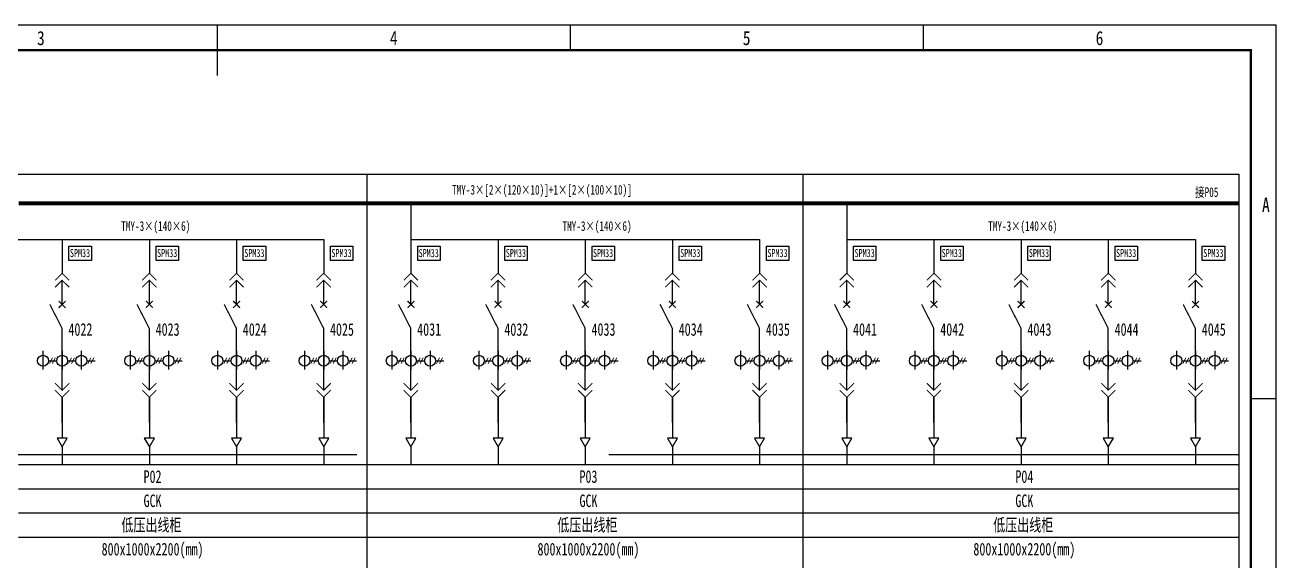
# Model space of a CAD drawing. Extents: x -700117 to -483644, y 1301776 to 1331476.
# Drawn here: x -640194 to -615379, y 1320849 to 1331476 of the extents above; entities that cross this region are included whole.
import ezdxf
from ezdxf.enums import TextEntityAlignment as Align

# ---------------------------------------------------------------- set-up
doc = ezdxf.new("R2010")
doc.units = 0
doc.header["$LTSCALE"] = 1000
doc.linetypes.add('DASH', pattern=[0.35, 0.25, -0.1])
doc.layers.get('0').update_dxf_attribs({"linetype": 'CONTINUOUS'})
for name, color, linetype in [('TK', 5, 'CONTINUOUS'), ('内框', 3, 'CONTINUOUS'), ('外框', 2, 'CONTINUOUS')]:
    doc.layers.add(name, color=color, linetype=linetype)
doc.styles.add('宋体', font='', dxfattribs={"width": 0.8, "height": 3.8})
doc.styles.add('宋体1', font='', dxfattribs={"width": 0.7})
doc.styles.get('宋体').set_extended_font_data('SimSun')
doc.styles.get('宋体1').set_extended_font_data('SimSun')

# ---------------------------------------------------------------- blocks, each defined once
blk = doc.blocks.new('集安A3图框')
at = {"layer": 'TK'}
for p, q in [((-21000, 29700), (-21000, 28700)), ((-14000, 29700), (-14000, 29200)), ((-7000, 29700), (-7000, 29200)), ((0, 22275), (-500, 22275))]:
    blk.add_line(p, q, dxfattribs=at)
at = {"layer": '内框', "const_width": 50, "flags": 128}
blk.add_lwpolyline([(-39500, 500), (-39500, 29200), (-500, 29200), (-500, 500)], close=True, dxfattribs=at)
at = {"layer": '外框', "flags": 128}
blk.add_lwpolyline([(-42000, 0), (-42000, 29700), (0, 29700), (0, 0)], close=True, dxfattribs=at)
at = {"layer": 'TK', "style": '宋体', "width": 0.8}
for s, p in [('3', (-24500, 29300)), ('4', (-17500, 29300)), ('5', (-10500, 29300)), ('6', (-3500, 29300)), ('A', (-200, 25988))]:
    blk.add_text(s, height=280, dxfattribs=at).set_placement(p, align=Align.CENTER)

msp = doc.modelspace()

# ---------------------------------------------------------------- linework, layer by layer
at = {"color": 7}
for p, q in [((-642051.1, 1328509.7), (-633404.3, 1328509.7)), ((-633404.3, 1328509.7), (-624757.5, 1328509.7)), ((-624757.5, 1328509.7), (-616110.8, 1328509.7)), ((-639457.1, 1325927), (-639457.1, 1326407.3)), ((-637727.7, 1325927), (-637727.7, 1326407.3)), ((-635998.3, 1325927), (-635998.3, 1326407.3)), ((-634269, 1325927), (-634269, 1326407.3)), ((-632539.6, 1325927), (-632539.6, 1326407.3)), ((-630810.3, 1325927), (-630810.3, 1326407.3)), ((-629080.9, 1325927), (-629080.9, 1326407.3)), ((-627351.6, 1325927), (-627351.6, 1326407.3)), ((-625622.2, 1325927), (-625622.2, 1326407.3)), ((-623892.9, 1325927), (-623892.9, 1326407.3)), ((-622163.5, 1325927), (-622163.5, 1326407.3)), ((-620434.2, 1325927), (-620434.2, 1326407.3)), ((-618704.8, 1325927), (-618704.8, 1326407.3)), ((-616975.4, 1325927), (-616975.4, 1326407.3)), ((-639457.1, 1324220.4), (-639457.1, 1325446.7)), ((-637727.7, 1324220.4), (-637727.7, 1325446.7)), ((-635998.3, 1324220.4), (-635998.3, 1325446.7)), ((-634269, 1324220.4), (-634269, 1325446.7)), ((-632539.6, 1324220.4), (-632539.6, 1325446.7)), ((-630810.3, 1324220.4), (-630810.3, 1325446.7)), ((-629080.9, 1324220.4), (-629080.9, 1325446.7)), ((-627351.6, 1324220.4), (-627351.6, 1325446.7)), ((-625622.2, 1324220.4), (-625622.2, 1325446.7)), ((-623892.9, 1324220.4), (-623892.9, 1325446.7)), ((-622163.5, 1324220.4), (-622163.5, 1325446.7)), ((-620434.2, 1324220.4), (-620434.2, 1325446.7)), ((-618704.8, 1324220.4), (-618704.8, 1325446.7)), ((-616975.4, 1324220.4), (-616975.4, 1325446.7)), ((-639837.3, 1325002.8), (-639837.3, 1324633.2)), ((-639457.1, 1325002.8), (-639457.1, 1324633.2)), ((-639076.8, 1325002.8), (-639076.8, 1324633.2)), ((-638108, 1325002.8), (-638108, 1324633.2)), ((-637727.7, 1325002.8), (-637727.7, 1324633.2)), ((-637347.4, 1325002.8), (-637347.4, 1324633.2)), ((-636378.6, 1325002.8), (-636378.6, 1324633.2)), ((-635998.3, 1325002.8), (-635998.3, 1324633.2)), ((-635618.1, 1325002.8), (-635618.1, 1324633.2)), ((-634649.3, 1325002.8), (-634649.3, 1324633.2)), ((-634269, 1325002.8), (-634269, 1324633.2)), ((-633888.7, 1325002.8), (-633888.7, 1324633.2)), ((-632919.9, 1325002.8), (-632919.9, 1324633.2)), ((-632539.6, 1325002.8), (-632539.6, 1324633.2)), ((-632159.4, 1325002.8), (-632159.4, 1324633.2)), ((-631190.6, 1325002.8), (-631190.6, 1324633.2)), ((-630810.3, 1325002.8), (-630810.3, 1324633.2)), ((-630430, 1325002.8), (-630430, 1324633.2)), ((-629461.2, 1325002.8), (-629461.2, 1324633.2)), ((-629080.9, 1325002.8), (-629080.9, 1324633.2)), ((-628700.6, 1325002.8), (-628700.6, 1324633.2)), ((-627731.9, 1325002.8), (-627731.9, 1324633.2)), ((-627351.6, 1325002.8), (-627351.6, 1324633.2)), ((-626971.3, 1325002.8), (-626971.3, 1324633.2)), ((-626002.5, 1325002.8), (-626002.5, 1324633.2)), ((-625622.2, 1325002.8), (-625622.2, 1324633.2)), ((-625241.9, 1325002.8), (-625241.9, 1324633.2)), ((-624273.1, 1325002.8), (-624273.1, 1324633.2)), ((-623892.9, 1325002.8), (-623892.9, 1324633.2)), ((-623512.6, 1325002.8), (-623512.6, 1324633.2)), ((-622543.8, 1325002.8), (-622543.8, 1324633.2)), ((-622163.5, 1325002.8), (-622163.5, 1324633.2)), ((-621783.2, 1325002.8), (-621783.2, 1324633.2)), ((-620814.4, 1325002.8), (-620814.4, 1324633.2)), ((-620434.2, 1325002.8), (-620434.2, 1324633.2)), ((-620053.9, 1325002.8), (-620053.9, 1324633.2)), ((-619085.1, 1325002.8), (-619085.1, 1324633.2)), ((-618704.8, 1325002.8), (-618704.8, 1324633.2)), ((-618324.5, 1325002.8), (-618324.5, 1324633.2)), ((-617355.7, 1325002.8), (-617355.7, 1324633.2)), ((-616975.4, 1325002.8), (-616975.4, 1324633.2)), ((-616595.2, 1325002.8), (-616595.2, 1324633.2)), ((-639726.5, 1324808.3), (-639565.1, 1324808.3)), ((-639346.2, 1324808.3), (-639184.8, 1324808.3)), ((-638965.9, 1324808.3), (-638804.6, 1324808.3)), ((-637997.1, 1324808.3), (-637835.8, 1324808.3)), ((-637616.8, 1324808.3), (-637455.5, 1324808.3)), ((-637236.5, 1324808.3), (-637075.2, 1324808.3)), ((-636267.8, 1324808.3), (-636106.4, 1324808.3)), ((-635887.5, 1324808.3), (-635726.1, 1324808.3)), ((-635507.2, 1324808.3), (-635345.8, 1324808.3)), ((-634538.4, 1324808.3), (-634377.1, 1324808.3)), ((-634158.1, 1324808.3), (-633996.8, 1324808.3)), ((-633777.8, 1324808.3), (-633616.5, 1324808.3)), ((-632809, 1324808.3), (-632647.7, 1324808.3)), ((-632428.8, 1324808.3), (-632267.4, 1324808.3)), ((-632048.5, 1324808.3), (-631887.1, 1324808.3)), ((-631079.7, 1324808.3), (-630918.3, 1324808.3)), ((-630699.4, 1324808.3), (-630538.1, 1324808.3)), ((-630319.1, 1324808.3), (-630157.8, 1324808.3)), ((-629350.3, 1324808.3), (-629189, 1324808.3)), ((-628970.1, 1324808.3), (-628808.7, 1324808.3)), ((-628589.8, 1324808.3), (-628428.4, 1324808.3)), ((-627621, 1324808.3), (-627459.6, 1324808.3)), ((-627240.7, 1324808.3), (-627079.4, 1324808.3)), ((-626860.4, 1324808.3), (-626699.1, 1324808.3)), ((-625891.6, 1324808.3), (-625730.3, 1324808.3)), ((-625511.3, 1324808.3), (-625350, 1324808.3)), ((-625131.1, 1324808.3), (-624969.7, 1324808.3)), ((-624162.3, 1324808.3), (-624000.9, 1324808.3)), ((-623782, 1324808.3), (-623620.6, 1324808.3)), ((-623401.7, 1324808.3), (-623240.4, 1324808.3)), ((-622432.9, 1324808.3), (-622271.6, 1324808.3)), ((-622052.6, 1324808.3), (-621891.3, 1324808.3)), ((-621672.3, 1324808.3), (-621511, 1324808.3)), ((-620703.6, 1324808.3), (-620542.2, 1324808.3)), ((-620323.3, 1324808.3), (-620161.9, 1324808.3)), ((-619943, 1324808.3), (-619781.7, 1324808.3)), ((-618974.2, 1324808.3), (-618812.9, 1324808.3)), ((-618593.9, 1324808.3), (-618432.6, 1324808.3)), ((-618213.6, 1324808.3), (-618052.3, 1324808.3)), ((-617244.9, 1324808.3), (-617083.5, 1324808.3)), ((-616864.6, 1324808.3), (-616703.2, 1324808.3)), ((-616484.3, 1324808.3), (-616322.9, 1324808.3)), ((-639457.1, 1323581.9), (-639457.1, 1324082)), ((-637727.7, 1323581.9), (-637727.7, 1324082)), ((-635998.3, 1323581.9), (-635998.3, 1324082)), ((-634269, 1323581.9), (-634269, 1324082)), ((-632539.6, 1323581.9), (-632539.6, 1324082)), ((-630810.3, 1323581.9), (-630810.3, 1324082)), ((-629080.9, 1323581.9), (-629080.9, 1324082)), ((-627351.6, 1323581.9), (-627351.6, 1324082)), ((-625622.2, 1323581.9), (-625622.2, 1324082)), ((-623892.9, 1323581.9), (-623892.9, 1324082)), ((-622163.5, 1323581.9), (-622163.5, 1324082)), ((-620434.2, 1323581.9), (-620434.2, 1324082)), ((-618704.8, 1323581.9), (-618704.8, 1324082)), ((-616975.4, 1323581.9), (-616975.4, 1324082)), ((-617840.1, 1322746.1), (-616110.8, 1322746.1))]:
    msp.add_line(p, q, dxfattribs=at)
at = {"color": 7, "ltscale": 1000}
for p, q in [((-633404.3, 1309778.1), (-633404.3, 1328509.7)), ((-633404.3, 1309778.1), (-633404.3, 1328509.7)), ((-624757.5, 1309778.1), (-624757.5, 1328509.7)), ((-624757.5, 1309778.1), (-624757.5, 1328509.7)), ((-624757.5, 1309778.1), (-624757.5, 1328509.7)), ((-616110.8, 1309778.1), (-616110.8, 1328509.7)), ((-632539.6, 1327900.6), (-632539.6, 1326524.8)), ((-623892.9, 1327900.6), (-623892.9, 1326524.8)), ((-639457.1, 1327212.7), (-639457.1, 1326524.8)), ((-637727.7, 1327212.7), (-637727.7, 1326524.8)), ((-635998.3, 1327212.7), (-635998.3, 1326524.8)), ((-634269, 1327212.7), (-634269, 1326524.8)), ((-630810.3, 1327212.7), (-630810.3, 1326524.8)), ((-629080.9, 1327212.7), (-629080.9, 1326524.8)), ((-627351.6, 1327212.7), (-627351.6, 1326524.8)), ((-625622.2, 1327212.7), (-625622.2, 1326524.8)), ((-622163.5, 1327212.7), (-622163.5, 1326524.8)), ((-620434.2, 1327212.7), (-620434.2, 1326524.8)), ((-618704.8, 1327212.7), (-618704.8, 1326524.8)), ((-616975.4, 1327212.7), (-616975.4, 1326524.8)), ((-639457.1, 1326924.4), (-639457.1, 1326524.8)), ((-637727.7, 1326924.4), (-637727.7, 1326524.8)), ((-635998.3, 1326924.4), (-635998.3, 1326524.8)), ((-634269, 1326924.4), (-634269, 1326524.8)), ((-632539.6, 1326924.4), (-632539.6, 1326524.8)), ((-630810.3, 1326924.4), (-630810.3, 1326524.8)), ((-629080.9, 1326924.4), (-629080.9, 1326524.8)), ((-627351.6, 1326924.4), (-627351.6, 1326524.8)), ((-625622.2, 1326924.4), (-625622.2, 1326524.8)), ((-623892.9, 1326924.4), (-623892.9, 1326524.8)), ((-622163.5, 1326924.4), (-622163.5, 1326524.8)), ((-620434.2, 1326924.4), (-620434.2, 1326524.8)), ((-618704.8, 1326924.4), (-618704.8, 1326524.8)), ((-616975.4, 1326924.4), (-616975.4, 1326524.8)), ((-639457.1, 1324082), (-639457.1, 1323270.3)), ((-637727.7, 1324082), (-637727.7, 1323270.3)), ((-635998.3, 1324082), (-635998.3, 1323270.3)), ((-634269, 1324082), (-634269, 1323270.3)), ((-632539.6, 1324082), (-632539.6, 1323270.3)), ((-630810.3, 1324082), (-630810.3, 1323270.3)), ((-629080.9, 1324082), (-629080.9, 1323270.3)), ((-627351.6, 1324082), (-627351.6, 1323270.3)), ((-625622.2, 1324082), (-625622.2, 1323270.3)), ((-623892.9, 1324082), (-623892.9, 1323270.3)), ((-622163.5, 1324082), (-622163.5, 1323270.3)), ((-620434.2, 1324082), (-620434.2, 1323270.3)), ((-618704.8, 1324082), (-618704.8, 1323270.3)), ((-616975.4, 1324082), (-616975.4, 1323270.3)), ((-639457.1, 1323097.4), (-639457.1, 1322746.1)), ((-639457.1, 1323097.4), (-639457.1, 1322746.1)), ((-637727.7, 1323097.4), (-637727.7, 1322746.1)), ((-637727.7, 1323097.4), (-637727.7, 1322746.1)), ((-635998.3, 1323097.4), (-635998.3, 1322746.1)), ((-635998.3, 1323097.4), (-635998.3, 1322746.1)), ((-634269, 1323097.4), (-634269, 1322746.1)), ((-634269, 1323097.4), (-634269, 1322746.1)), ((-632539.6, 1323097.4), (-632539.6, 1322746.1)), ((-632539.6, 1323097.4), (-632539.6, 1322746.1)), ((-630810.3, 1323097.4), (-630810.3, 1322746.1)), ((-630810.3, 1323097.4), (-630810.3, 1322746.1)), ((-629080.9, 1323097.4), (-629080.9, 1322746.1)), ((-629080.9, 1323097.4), (-629080.9, 1322746.1)), ((-627351.6, 1323097.4), (-627351.6, 1322746.1)), ((-627351.6, 1323097.4), (-627351.6, 1322746.1)), ((-625622.2, 1323097.4), (-625622.2, 1322746.1)), ((-625622.2, 1323097.4), (-625622.2, 1322746.1)), ((-623892.9, 1323097.4), (-623892.9, 1322746.1)), ((-623892.9, 1323097.4), (-623892.9, 1322746.1)), ((-622163.5, 1323097.4), (-622163.5, 1322746.1)), ((-622163.5, 1323097.4), (-622163.5, 1322746.1)), ((-620434.2, 1323097.4), (-620434.2, 1322746.1)), ((-620434.2, 1323097.4), (-620434.2, 1322746.1)), ((-618704.8, 1323097.4), (-618704.8, 1322746.1)), ((-618704.8, 1323097.4), (-618704.8, 1322746.1)), ((-616975.4, 1323097.4), (-616975.4, 1322746.1)), ((-616975.4, 1323097.4), (-616975.4, 1322746.1)), ((-640321.7, 1322746.1), (-638592.4, 1322746.1)), ((-638592.4, 1322746.1), (-636863, 1322746.1)), ((-636863, 1322746.1), (-635133.7, 1322746.1)), ((-635133.7, 1322746.1), (-633404.3, 1322746.1)), ((-633404.3, 1322746.1), (-631675, 1322746.1)), ((-631675, 1322746.1), (-629945.6, 1322746.1)), ((-629945.6, 1322746.1), (-628216.3, 1322746.1)), ((-628216.3, 1322746.1), (-626486.9, 1322746.1)), ((-626486.9, 1322746.1), (-624757.5, 1322746.1)), ((-624757.5, 1322746.1), (-623028.2, 1322746.1)), ((-623028.2, 1322746.1), (-621298.8, 1322746.1)), ((-621298.8, 1322746.1), (-619569.5, 1322746.1)), ((-619569.5, 1322746.1), (-617840.1, 1322746.1)), ((-640321.7, 1322265.8), (-638592.4, 1322265.8)), ((-638592.4, 1322265.8), (-636863, 1322265.8)), ((-636863, 1322265.8), (-635133.7, 1322265.8)), ((-635133.7, 1322265.8), (-633404.3, 1322265.8)), ((-633404.3, 1322265.8), (-631675, 1322265.8)), ((-631675, 1322265.8), (-629945.6, 1322265.8)), ((-629945.6, 1322265.8), (-628216.3, 1322265.8)), ((-628216.3, 1322265.8), (-626486.9, 1322265.8)), ((-626486.9, 1322265.8), (-624757.5, 1322265.8)), ((-624757.5, 1322265.8), (-623028.2, 1322265.8)), ((-623028.2, 1322265.8), (-621298.8, 1322265.8)), ((-621298.8, 1322265.8), (-619569.5, 1322265.8)), ((-619569.5, 1322265.8), (-617840.1, 1322265.8)), ((-617840.1, 1322265.8), (-616110.8, 1322265.8)), ((-640321.7, 1321785.5), (-638592.4, 1321785.5)), ((-638592.4, 1321785.5), (-636863, 1321785.5)), ((-636863, 1321785.5), (-635133.7, 1321785.5)), ((-635133.7, 1321785.5), (-633404.3, 1321785.5)), ((-633404.3, 1321785.5), (-631675, 1321785.5)), ((-631675, 1321785.5), (-629945.6, 1321785.5)), ((-629945.6, 1321785.5), (-628216.3, 1321785.5)), ((-628216.3, 1321785.5), (-626486.9, 1321785.5)), ((-626486.9, 1321785.5), (-624757.5, 1321785.5)), ((-624757.5, 1321785.5), (-623028.2, 1321785.5)), ((-623028.2, 1321785.5), (-621298.8, 1321785.5)), ((-621298.8, 1321785.5), (-619569.5, 1321785.5)), ((-619569.5, 1321785.5), (-617840.1, 1321785.5)), ((-617840.1, 1321785.5), (-616110.8, 1321785.5)), ((-640321.7, 1321305.2), (-638592.4, 1321305.2)), ((-638592.4, 1321305.2), (-636863, 1321305.2)), ((-636863, 1321305.2), (-635133.7, 1321305.2)), ((-635133.7, 1321305.2), (-633404.3, 1321305.2)), ((-633404.3, 1321305.2), (-631675, 1321305.2)), ((-631675, 1321305.2), (-629945.6, 1321305.2)), ((-629945.6, 1321305.2), (-628216.3, 1321305.2)), ((-628216.3, 1321305.2), (-626486.9, 1321305.2)), ((-626486.9, 1321305.2), (-624757.5, 1321305.2)), ((-624757.5, 1321305.2), (-623028.2, 1321305.2)), ((-623028.2, 1321305.2), (-621298.8, 1321305.2)), ((-621298.8, 1321305.2), (-619569.5, 1321305.2)), ((-619569.5, 1321305.2), (-617840.1, 1321305.2)), ((-617840.1, 1321305.2), (-616110.8, 1321305.2))]:
    msp.add_line(p, q, dxfattribs=at)
at = {"color": 3, "ltscale": 1000}
for p, q in [((-633404.3, 1309778.1), (-633404.3, 1328509.7)), ((-624757.5, 1309778.1), (-624757.5, 1328509.7))]:
    msp.add_line(p, q, dxfattribs=at)
for p, q in [((-641186.4, 1327212.7), (-634269, 1327212.7)), ((-632539.6, 1327212.7), (-625622.2, 1327212.7)), ((-623892.9, 1327212.7), (-616975.4, 1327212.7))]:
    msp.add_line(p, q)
at = {"color": 7, "lineweight": 9}
for p, q in [((-639651.3, 1324867), (-639710, 1324749.6)), ((-639592.5, 1324867), (-639651.3, 1324749.6)), ((-639271, 1324867), (-639329.7, 1324749.6)), ((-639212.3, 1324867), (-639271, 1324749.6)), ((-638890.7, 1324867), (-638949.4, 1324749.6)), ((-638832, 1324867), (-638890.7, 1324749.6)), ((-637921.9, 1324867), (-637980.6, 1324749.6)), ((-637863.2, 1324867), (-637921.9, 1324749.6)), ((-637541.6, 1324867), (-637600.3, 1324749.6)), ((-637482.9, 1324867), (-637541.6, 1324749.6)), ((-637161.3, 1324867), (-637220, 1324749.6)), ((-637102.6, 1324867), (-637161.3, 1324749.6)), ((-636192.5, 1324867), (-636251.3, 1324749.6)), ((-636133.8, 1324867), (-636192.5, 1324749.6)), ((-635812.3, 1324867), (-635871, 1324749.6)), ((-635753.5, 1324867), (-635812.3, 1324749.6)), ((-635432, 1324867), (-635490.7, 1324749.6)), ((-635373.3, 1324867), (-635432, 1324749.6)), ((-634463.2, 1324867), (-634521.9, 1324749.6)), ((-634404.5, 1324867), (-634463.2, 1324749.6)), ((-634082.9, 1324867), (-634141.6, 1324749.6)), ((-634024.2, 1324867), (-634082.9, 1324749.6)), ((-633702.6, 1324867), (-633761.3, 1324749.6)), ((-633643.9, 1324867), (-633702.6, 1324749.6)), ((-632733.8, 1324867), (-632792.5, 1324749.6)), ((-632675.1, 1324867), (-632733.8, 1324749.6)), ((-632353.6, 1324867), (-632412.3, 1324749.6)), ((-632294.8, 1324867), (-632353.6, 1324749.6)), ((-631973.3, 1324867), (-632032, 1324749.6)), ((-631914.6, 1324867), (-631973.3, 1324749.6)), ((-631004.5, 1324867), (-631063.2, 1324749.6)), ((-630945.8, 1324867), (-631004.5, 1324749.6)), ((-630624.2, 1324867), (-630682.9, 1324749.6)), ((-630565.5, 1324867), (-630624.2, 1324749.6)), ((-630243.9, 1324867), (-630302.6, 1324749.6)), ((-630185.2, 1324867), (-630243.9, 1324749.6)), ((-629275.1, 1324867), (-629333.8, 1324749.6)), ((-629216.4, 1324867), (-629275.1, 1324749.6)), ((-628894.8, 1324867), (-628953.6, 1324749.6)), ((-628836.1, 1324867), (-628894.8, 1324749.6)), ((-628514.6, 1324867), (-628573.3, 1324749.6)), ((-628455.8, 1324867), (-628514.6, 1324749.6)), ((-627545.8, 1324867), (-627604.5, 1324749.6)), ((-627487.1, 1324867), (-627545.8, 1324749.6)), ((-627165.5, 1324867), (-627224.2, 1324749.6)), ((-627106.8, 1324867), (-627165.5, 1324749.6)), ((-626785.2, 1324867), (-626843.9, 1324749.6)), ((-626726.5, 1324867), (-626785.2, 1324749.6)), ((-625816.4, 1324867), (-625875.1, 1324749.6)), ((-625757.7, 1324867), (-625816.4, 1324749.6)), ((-625436.1, 1324867), (-625494.8, 1324749.6)), ((-625377.4, 1324867), (-625436.1, 1324749.6)), ((-625055.8, 1324867), (-625114.6, 1324749.6)), ((-624997.1, 1324867), (-625055.8, 1324749.6)), ((-624087.1, 1324867), (-624145.8, 1324749.6)), ((-624028.4, 1324867), (-624087.1, 1324749.6)), ((-623706.8, 1324867), (-623765.5, 1324749.6)), ((-623648.1, 1324867), (-623706.8, 1324749.6)), ((-623326.5, 1324867), (-623385.2, 1324749.6)), ((-623267.8, 1324867), (-623326.5, 1324749.6)), ((-622357.7, 1324867), (-622416.4, 1324749.6)), ((-622299, 1324867), (-622357.7, 1324749.6)), ((-621977.4, 1324867), (-622036.1, 1324749.6)), ((-621918.7, 1324867), (-621977.4, 1324749.6)), ((-621597.1, 1324867), (-621655.9, 1324749.6)), ((-621538.4, 1324867), (-621597.1, 1324749.6)), ((-620628.4, 1324867), (-620687.1, 1324749.6)), ((-620569.6, 1324867), (-620628.4, 1324749.6)), ((-620248.1, 1324867), (-620306.8, 1324749.6)), ((-620189.4, 1324867), (-620248.1, 1324749.6)), ((-619867.8, 1324867), (-619926.5, 1324749.6)), ((-619809.1, 1324867), (-619867.8, 1324749.6)), ((-618899, 1324867), (-618957.7, 1324749.6)), ((-618840.3, 1324867), (-618899, 1324749.6)), ((-618518.7, 1324867), (-618577.4, 1324749.6)), ((-618460, 1324867), (-618518.7, 1324749.6)), ((-618138.4, 1324867), (-618197.1, 1324749.6)), ((-618079.7, 1324867), (-618138.4, 1324749.6)), ((-617169.6, 1324867), (-617228.4, 1324749.6)), ((-617110.9, 1324867), (-617169.6, 1324749.6)), ((-616789.4, 1324867), (-616848.1, 1324749.6)), ((-616730.6, 1324867), (-616789.4, 1324749.6)), ((-616409.1, 1324867), (-616467.8, 1324749.6)), ((-616350.4, 1324867), (-616409.1, 1324749.6))]:
    msp.add_line(p, q, dxfattribs=at)
at = {"color": 7, "linetype": 'DASH', "ltscale": 50}
msp.add_line((-616110.8, 1322938.2), (-650697.9, 1322938.2), dxfattribs=at)
at = {"color": 7}
for points, const_width in [([(-640321.7, 1327933.3), (-638592.4, 1327933.3)], 76.8), ([(-638592.4, 1327933.3), (-636863, 1327933.3)], 76.8), ([(-636863, 1327933.3), (-635133.7, 1327933.3)], 76.8), ([(-635133.7, 1327933.3), (-633404.3, 1327933.3)], 76.8), ([(-633404.3, 1327933.3), (-631675, 1327933.3)], 76.8), ([(-631675, 1327933.3), (-629945.6, 1327933.3)], 76.8), ([(-629945.6, 1327933.3), (-628216.3, 1327933.3)], 76.8), ([(-628216.3, 1327933.3), (-626486.9, 1327933.3)], 76.8), ([(-626486.9, 1327933.3), (-624757.5, 1327933.3)], 76.8), ([(-624757.5, 1327933.3), (-623028.2, 1327933.3)], 76.8), ([(-623028.2, 1327933.3), (-621298.8, 1327933.3)], 76.8), ([(-621298.8, 1327933.3), (-619569.5, 1327933.3)], 76.8), ([(-619569.5, 1327933.3), (-617840.1, 1327933.3)], 76.8), ([(-617840.1, 1327933.3), (-616110.8, 1327933.3)], 76.8), ([(-639315.8, 1326404.4), (-639457.1, 1326545.6), (-639598.3, 1326404.4)], 19.2), ([(-639315.8, 1326266), (-639457.1, 1326407.3), (-639598.3, 1326266)], 19.2), ([(-637586.4, 1326404.4), (-637727.7, 1326545.6), (-637869, 1326404.4)], 19.2), ([(-637586.4, 1326266), (-637727.7, 1326407.3), (-637869, 1326266)], 19.2), ([(-635857.1, 1326404.4), (-635998.3, 1326545.6), (-636139.6, 1326404.4)], 19.2), ([(-635857.1, 1326266), (-635998.3, 1326407.3), (-636139.6, 1326266)], 19.2), ([(-634127.7, 1326404.4), (-634269, 1326545.6), (-634410.3, 1326404.4)], 19.2), ([(-634127.7, 1326266), (-634269, 1326407.3), (-634410.3, 1326266)], 19.2), ([(-632398.4, 1326404.4), (-632539.6, 1326545.6), (-632680.9, 1326404.4)], 19.2), ([(-632398.4, 1326266), (-632539.6, 1326407.3), (-632680.9, 1326266)], 19.2), ([(-630669, 1326404.4), (-630810.3, 1326545.6), (-630951.6, 1326404.4)], 19.2), ([(-630669, 1326266), (-630810.3, 1326407.3), (-630951.6, 1326266)], 19.2), ([(-628939.6, 1326404.4), (-629080.9, 1326545.6), (-629222.2, 1326404.4)], 19.2), ([(-628939.6, 1326266), (-629080.9, 1326407.3), (-629222.2, 1326266)], 19.2), ([(-627210.3, 1326404.4), (-627351.6, 1326545.6), (-627492.9, 1326404.4)], 19.2), ([(-627210.3, 1326266), (-627351.6, 1326407.3), (-627492.9, 1326266)], 19.2), ([(-625480.9, 1326404.4), (-625622.2, 1326545.6), (-625763.5, 1326404.4)], 19.2), ([(-625480.9, 1326266), (-625622.2, 1326407.3), (-625763.5, 1326266)], 19.2), ([(-623751.6, 1326404.4), (-623892.9, 1326545.6), (-624034.1, 1326404.4)], 19.2), ([(-623751.6, 1326266), (-623892.9, 1326407.3), (-624034.1, 1326266)], 19.2), ([(-622022.2, 1326404.4), (-622163.5, 1326545.6), (-622304.8, 1326404.4)], 19.2), ([(-622022.2, 1326266), (-622163.5, 1326407.3), (-622304.8, 1326266)], 19.2), ([(-620292.9, 1326404.4), (-620434.2, 1326545.6), (-620575.4, 1326404.4)], 19.2), ([(-620292.9, 1326266), (-620434.2, 1326407.3), (-620575.4, 1326266)], 19.2), ([(-618563.5, 1326404.4), (-618704.8, 1326545.6), (-618846.1, 1326404.4)], 19.2), ([(-618563.5, 1326266), (-618704.8, 1326407.3), (-618846.1, 1326266)], 19.2), ([(-616834.2, 1326404.4), (-616975.4, 1326545.6), (-617116.7, 1326404.4)], 19.2), ([(-616834.2, 1326266), (-616975.4, 1326407.3), (-617116.7, 1326266)], 19.2), ([(-632607.6, 1325859.1), (-632471.7, 1325994.9)], 24), ([(-632607.6, 1325994.9), (-632471.7, 1325859.1)], 24), ([(-630878.2, 1325859.1), (-630742.4, 1325994.9)], 24), ([(-630878.2, 1325994.9), (-630742.4, 1325859.1)], 24), ([(-629148.9, 1325859.1), (-629013, 1325994.9)], 24), ([(-629148.9, 1325994.9), (-629013, 1325859.1)], 24), ([(-627419.5, 1325859.1), (-627283.6, 1325994.9)], 24), ([(-627419.5, 1325994.9), (-627283.6, 1325859.1)], 24), ([(-625690.1, 1325859.1), (-625554.3, 1325994.9)], 24), ([(-625690.1, 1325994.9), (-625554.3, 1325859.1)], 24), ([(-623960.8, 1325859.1), (-623824.9, 1325994.9)], 24), ([(-623960.8, 1325994.9), (-623824.9, 1325859.1)], 24), ([(-622231.4, 1325859.1), (-622095.6, 1325994.9)], 24), ([(-622231.4, 1325994.9), (-622095.6, 1325859.1)], 24), ([(-620502.1, 1325859.1), (-620366.2, 1325994.9)], 24), ([(-620502.1, 1325994.9), (-620366.2, 1325859.1)], 24), ([(-618772.7, 1325859.1), (-618636.9, 1325994.9)], 24), ([(-618772.7, 1325994.9), (-618636.9, 1325859.1)], 24), ([(-617043.4, 1325859.1), (-616907.5, 1325994.9)], 24), ([(-617043.4, 1325994.9), (-616907.5, 1325859.1)], 24)]:
    msp.add_lwpolyline(points, dxfattribs=dict(at, const_width=const_width))
at = {"color": 7, "ltscale": 10}
for points in [[(-639322, 1327084.9), (-638878.2, 1327084.9), (-638878.2, 1326800), (-639322, 1326800)], [(-637592.7, 1327084.9), (-637148.9, 1327084.9), (-637148.9, 1326800), (-637592.7, 1326800)], [(-635863.3, 1327084.9), (-635419.5, 1327084.9), (-635419.5, 1326800), (-635863.3, 1326800)], [(-634134, 1327084.9), (-633690.2, 1327084.9), (-633690.2, 1326800), (-634134, 1326800)], [(-632404.6, 1327084.9), (-631960.8, 1327084.9), (-631960.8, 1326800), (-632404.6, 1326800)], [(-630675.3, 1327084.9), (-630231.5, 1327084.9), (-630231.5, 1326800), (-630675.3, 1326800)], [(-628945.9, 1327084.9), (-628502.1, 1327084.9), (-628502.1, 1326800), (-628945.9, 1326800)], [(-627216.5, 1327084.9), (-626772.7, 1327084.9), (-626772.7, 1326800), (-627216.5, 1326800)], [(-625487.2, 1327084.9), (-625043.4, 1327084.9), (-625043.4, 1326800), (-625487.2, 1326800)], [(-623757.8, 1327084.9), (-623314, 1327084.9), (-623314, 1326800), (-623757.8, 1326800)], [(-622028.5, 1327084.9), (-621584.7, 1327084.9), (-621584.7, 1326800), (-622028.5, 1326800)], [(-620299.1, 1327084.9), (-619855.3, 1327084.9), (-619855.3, 1326800), (-620299.1, 1326800)], [(-618569.8, 1327084.9), (-618126, 1327084.9), (-618126, 1326800), (-618569.8, 1326800)], [(-616840.4, 1327084.9), (-616396.6, 1327084.9), (-616396.6, 1326800), (-616840.4, 1326800)]]:
    msp.add_lwpolyline(points, close=True, dxfattribs=at)
at = {"color": 7, "ltscale": 1000}
for points, const_width in [([(-639701.8, 1325927), (-639457.1, 1325446.7)], 24), ([(-639525, 1325859.1), (-639389.1, 1325994.9)], 24), ([(-639525, 1325994.9), (-639389.1, 1325859.1)], 24), ([(-637972.4, 1325927), (-637727.7, 1325446.7)], 24), ([(-637795.6, 1325859.1), (-637659.8, 1325994.9)], 24), ([(-637795.6, 1325994.9), (-637659.8, 1325859.1)], 24), ([(-636243.1, 1325927), (-635998.3, 1325446.7)], 24), ([(-636066.3, 1325859.1), (-635930.4, 1325994.9)], 24), ([(-636066.3, 1325994.9), (-635930.4, 1325859.1)], 24), ([(-634513.7, 1325927), (-634269, 1325446.7)], 24), ([(-634336.9, 1325859.1), (-634201.1, 1325994.9)], 24), ([(-634336.9, 1325994.9), (-634201.1, 1325859.1)], 24), ([(-632784.4, 1325927), (-632539.6, 1325446.7)], 24), ([(-631055, 1325927), (-630810.3, 1325446.7)], 24), ([(-629325.7, 1325927), (-629080.9, 1325446.7)], 24), ([(-627596.3, 1325927), (-627351.6, 1325446.7)], 24), ([(-625866.9, 1325927), (-625622.2, 1325446.7)], 24), ([(-624137.6, 1325927), (-623892.9, 1325446.7)], 24), ([(-622408.2, 1325927), (-622163.5, 1325446.7)], 24), ([(-620678.9, 1325927), (-620434.2, 1325446.7)], 24), ([(-618949.5, 1325927), (-618704.8, 1325446.7)], 24), ([(-617220.2, 1325927), (-616975.4, 1325446.7)], 24), ([(-639315.8, 1324361.6), (-639457.1, 1324220.4), (-639598.3, 1324361.6)], 19.2), ([(-637586.4, 1324361.6), (-637727.7, 1324220.4), (-637869, 1324361.6)], 19.2), ([(-635857.1, 1324361.6), (-635998.3, 1324220.4), (-636139.6, 1324361.6)], 19.2), ([(-634127.7, 1324361.6), (-634269, 1324220.4), (-634410.3, 1324361.6)], 19.2), ([(-632398.4, 1324361.6), (-632539.6, 1324220.4), (-632680.9, 1324361.6)], 19.2), ([(-630669, 1324361.6), (-630810.3, 1324220.4), (-630951.6, 1324361.6)], 19.2), ([(-628939.6, 1324361.6), (-629080.9, 1324220.4), (-629222.2, 1324361.6)], 19.2), ([(-627210.3, 1324361.6), (-627351.6, 1324220.4), (-627492.9, 1324361.6)], 19.2), ([(-625480.9, 1324361.6), (-625622.2, 1324220.4), (-625763.5, 1324361.6)], 19.2), ([(-623751.6, 1324361.6), (-623892.9, 1324220.4), (-624034.1, 1324361.6)], 19.2), ([(-622022.2, 1324361.6), (-622163.5, 1324220.4), (-622304.8, 1324361.6)], 19.2), ([(-620292.9, 1324361.6), (-620434.2, 1324220.4), (-620575.4, 1324361.6)], 19.2), ([(-618563.5, 1324361.6), (-618704.8, 1324220.4), (-618846.1, 1324361.6)], 19.2), ([(-616834.2, 1324361.6), (-616975.4, 1324220.4), (-617116.7, 1324361.6)], 19.2), ([(-639315.8, 1324223.3), (-639457.1, 1324082), (-639598.3, 1324223.3)], 19.2), ([(-637586.4, 1324223.3), (-637727.7, 1324082), (-637869, 1324223.3)], 19.2), ([(-635857.1, 1324223.3), (-635998.3, 1324082), (-636139.6, 1324223.3)], 19.2), ([(-634127.7, 1324223.3), (-634269, 1324082), (-634410.3, 1324223.3)], 19.2), ([(-632398.4, 1324223.3), (-632539.6, 1324082), (-632680.9, 1324223.3)], 19.2), ([(-630669, 1324223.3), (-630810.3, 1324082), (-630951.6, 1324223.3)], 19.2), ([(-628939.6, 1324223.3), (-629080.9, 1324082), (-629222.2, 1324223.3)], 19.2), ([(-627210.3, 1324223.3), (-627351.6, 1324082), (-627492.9, 1324223.3)], 19.2), ([(-625480.9, 1324223.3), (-625622.2, 1324082), (-625763.5, 1324223.3)], 19.2), ([(-623751.6, 1324223.3), (-623892.9, 1324082), (-624034.1, 1324223.3)], 19.2), ([(-622022.2, 1324223.3), (-622163.5, 1324082), (-622304.8, 1324223.3)], 19.2), ([(-620292.9, 1324223.3), (-620434.2, 1324082), (-620575.4, 1324223.3)], 19.2), ([(-618563.5, 1324223.3), (-618704.8, 1324082), (-618846.1, 1324223.3)], 19.2), ([(-616834.2, 1324223.3), (-616975.4, 1324082), (-617116.7, 1324223.3)], 19.2)]:
    msp.add_lwpolyline(points, dxfattribs=dict(at, const_width=const_width))
for points in [[(-639457.1, 1323097.4), (-639357.2, 1323270.3), (-639556.9, 1323270.3)], [(-639457.1, 1323097.4), (-639357.2, 1323270.3), (-639556.9, 1323270.3)], [(-637727.7, 1323097.4), (-637627.9, 1323270.3), (-637827.5, 1323270.3)], [(-637727.7, 1323097.4), (-637627.9, 1323270.3), (-637827.5, 1323270.3)], [(-635998.3, 1323097.4), (-635898.5, 1323270.3), (-636098.2, 1323270.3)], [(-635998.3, 1323097.4), (-635898.5, 1323270.3), (-636098.2, 1323270.3)], [(-634269, 1323097.4), (-634169.2, 1323270.3), (-634368.8, 1323270.3)], [(-634269, 1323097.4), (-634169.2, 1323270.3), (-634368.8, 1323270.3)], [(-632539.6, 1323097.4), (-632439.8, 1323270.3), (-632639.5, 1323270.3)], [(-632539.6, 1323097.4), (-632439.8, 1323270.3), (-632639.5, 1323270.3)], [(-630810.3, 1323097.4), (-630710.5, 1323270.3), (-630910.1, 1323270.3)], [(-630810.3, 1323097.4), (-630710.5, 1323270.3), (-630910.1, 1323270.3)], [(-629080.9, 1323097.4), (-628981.1, 1323270.3), (-629180.8, 1323270.3)], [(-629080.9, 1323097.4), (-628981.1, 1323270.3), (-629180.8, 1323270.3)], [(-627351.6, 1323097.4), (-627251.7, 1323270.3), (-627451.4, 1323270.3)], [(-627351.6, 1323097.4), (-627251.7, 1323270.3), (-627451.4, 1323270.3)], [(-625622.2, 1323097.4), (-625522.4, 1323270.3), (-625722, 1323270.3)], [(-625622.2, 1323097.4), (-625522.4, 1323270.3), (-625722, 1323270.3)], [(-623892.9, 1323097.4), (-623793, 1323270.3), (-623992.7, 1323270.3)], [(-623892.9, 1323097.4), (-623793, 1323270.3), (-623992.7, 1323270.3)], [(-622163.5, 1323097.4), (-622063.7, 1323270.3), (-622263.3, 1323270.3)], [(-622163.5, 1323097.4), (-622063.7, 1323270.3), (-622263.3, 1323270.3)], [(-620434.2, 1323097.4), (-620334.3, 1323270.3), (-620534, 1323270.3)], [(-620434.2, 1323097.4), (-620334.3, 1323270.3), (-620534, 1323270.3)], [(-618704.8, 1323097.4), (-618605, 1323270.3), (-618804.6, 1323270.3)], [(-618704.8, 1323097.4), (-618605, 1323270.3), (-618804.6, 1323270.3)], [(-616975.4, 1323097.4), (-616875.6, 1323270.3), (-617075.3, 1323270.3)], [(-616975.4, 1323097.4), (-616875.6, 1323270.3), (-617075.3, 1323270.3)]]:
    msp.add_lwpolyline(points, close=True, dxfattribs=at)
at = {"color": 7}
for centre in [(-639837.3, 1324808.3), (-639457.1, 1324808.3), (-639076.8, 1324808.3), (-638108, 1324808.3), (-637727.7, 1324808.3), (-637347.4, 1324808.3), (-636378.6, 1324808.3), (-635998.3, 1324808.3), (-635618.1, 1324808.3), (-634649.3, 1324808.3), (-634269, 1324808.3), (-633888.7, 1324808.3), (-632919.9, 1324808.3), (-632539.6, 1324808.3), (-632159.4, 1324808.3), (-631190.6, 1324808.3), (-630810.3, 1324808.3), (-630430, 1324808.3), (-629461.2, 1324808.3), (-629080.9, 1324808.3), (-628700.6, 1324808.3), (-627731.9, 1324808.3), (-627351.6, 1324808.3), (-626971.3, 1324808.3), (-626002.5, 1324808.3), (-625622.2, 1324808.3), (-625241.9, 1324808.3), (-624273.1, 1324808.3), (-623892.9, 1324808.3), (-623512.6, 1324808.3), (-622543.8, 1324808.3), (-622163.5, 1324808.3), (-621783.2, 1324808.3), (-620814.4, 1324808.3), (-620434.2, 1324808.3), (-620053.9, 1324808.3), (-619085.1, 1324808.3), (-618704.8, 1324808.3), (-618324.5, 1324808.3), (-617355.7, 1324808.3), (-616975.4, 1324808.3), (-616595.2, 1324808.3)]:
    msp.add_circle(centre, 108.1, dxfattribs=at)

# ---------------------------------------------------------------- block references
at = {"color": 5, "rotation": 6.670106611340577e-09}
msp.add_blockref('集安A3图框', (-615379.1, 1301776), dxfattribs=at)

# ---------------------------------------------------------------- texts
at = {"color": 7, "ltscale": 1000, "style": '宋体1', "width": 0.7}
for s, height, p in [('TMY-3×[2×(120×10)]+1×[2×(100×10)]', 192.118, (-631724.4, 1328107.2)), ('接P05', 192.12, (-616983.5, 1328060.3)), ('TMY-3×(140×6)', 192.118, (-638286.9, 1327386.5)), ('TMY-3×(140×6)', 192.118, (-629533.2, 1327386.5)), ('TMY-3×(140×6)', 192.118, (-621088.3, 1327386.5))]:
    msp.add_text(s, height=height, rotation=0, dxfattribs=at).set_placement(p)
at = {"color": 7, "style": '宋体', "width": 0.7}
for p in [(-639303.8, 1326865.9), (-637574.4, 1326865.9), (-635845.1, 1326865.9), (-634115.7, 1326865.9), (-632386.4, 1326865.9), (-630657, 1326865.9), (-628927.7, 1326865.9), (-627198.3, 1326865.9), (-625468.9, 1326865.9), (-623739.6, 1326865.9), (-622010.2, 1326865.9), (-620280.9, 1326865.9), (-618551.5, 1326865.9), (-616822.2, 1326865.9)]:
    msp.add_text('SPM33', height=160.5, rotation=0, dxfattribs=at).set_placement(p)
at = {"color": 7, "ltscale": 1000, "style": '宋体1', "width": 0.7}
for s, p in [('4022', (-639094.8, 1325426.6)), ('4023', (-637365.4, 1325426.6)), ('4024', (-635636.1, 1325426.6)), ('4025', (-633906.7, 1325426.6)), ('4031', (-632177.4, 1325426.6)), ('4032', (-630448, 1325426.6)), ('4033', (-628718.7, 1325426.6)), ('4034', (-626989.3, 1325426.6)), ('4035', (-625260, 1325426.6)), ('4041', (-623530.6, 1325426.6)), ('4042', (-621801.3, 1325426.6)), ('4043', (-620071.9, 1325426.6)), ('4044', (-618342.5, 1325426.6)), ('4045', (-616613.2, 1325426.6))]:
    msp.add_text(s, height=249.75, rotation=0, dxfattribs=at).set_placement(p, align=Align.MIDDLE)
for s, height, p in [('P02', 249.75, (-637663.9, 1322505.9)), ('P03', 249.75, (-629017.1, 1322505.9)), ('P04', 249.75, (-620370.3, 1322505.9)), ('GCK', 249.75, (-637663.9, 1322025.6)), ('GCK', 249.75, (-629017.1, 1322025.6)), ('GCK', 249.75, (-620370.3, 1322025.6)), ('低压出线柜', 249.75, (-637685.9, 1321545.4)), ('低压出线柜', 249.75, (-629039.2, 1321545.4)), ('低压出线柜', 249.75, (-620392.4, 1321545.4)), ('800x1000x2200(mm)', 249.754, (-637663.9, 1321065.1)), ('800x1000x2200(mm)', 249.754, (-629017.1, 1321065.1)), ('800x1000x2200(mm)', 249.754, (-620370.3, 1321065.1))]:
    msp.add_text(s, height=height, rotation=0, dxfattribs=at).set_placement(p, align=Align.MIDDLE_CENTER)

doc.saveas('drawing.dxf')
